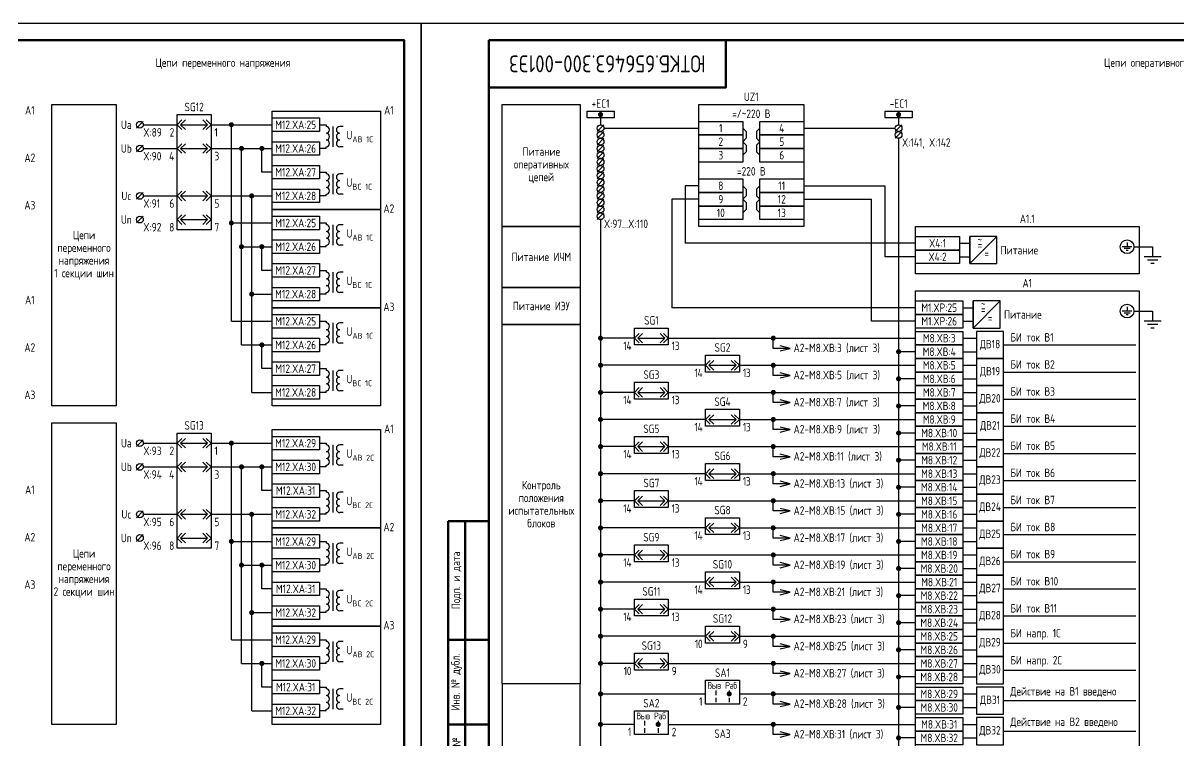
# Model space of a CAD drawing. Header units: millimetres. Extents: x -1245 to 5086, y -99 to 618.
# Drawn here: x 302.5 to 643.8, y 85.1 to 297 of the extents above; entities that cross this region are included whole.
import ezdxf

# ---------------------------------------------------------------- set-up
doc = ezdxf.new("R2010")
doc.units = ezdxf.units.MM
doc.styles.add('Gost_type_A', font='GOST_A.TTF')

# ---------------------------------------------------------------- blocks, each defined once
blk = doc.blocks.new('Формат_А3')
blk.add_lwpolyline([(-420, 297), (0, 297), (0, 0), (-420, 0)], close=True)
at = {"lineweight": 50}
blk.add_lwpolyline([(-400, 292), (-5, 292), (-5, 5), (-400, 5)], close=True, dxfattribs=at)
blk = doc.blocks.new('Штамп угловой верхний')
at = {"lineweight": 50}
blk.add_lwpolyline([(0, 0), (70, 0), (70, -14), (0, -14)], close=True, dxfattribs=at)
blk = doc.blocks.new('Штамп левый нижний')
at = {"lineweight": 50}
for points in [[(-12, 145), (-7, 145), (-7, 110), (-12, 110)], [(-7, 145), (0, 145), (0, 110), (-7, 110)], [(-12, 110), (-7, 110), (-7, 85), (-12, 85)], [(-7, 110), (0, 110), (0, 85), (-7, 85)], [(-12, 85), (-7, 85), (-7, 60), (-12, 60)], [(-7, 85), (0, 85), (0, 60), (-7, 60)], [(-12, 60), (-7, 60), (-7, 25), (-12, 25)], [(-7, 60), (0, 60), (0, 25), (-7, 25)], [(-12, 25), (-7, 25), (-7, 0), (-12, 0)], [(-7, 25), (0, 25), (0, 0), (-7, 0)]]:
    blk.add_lwpolyline(points, close=True, dxfattribs=at)
at = {"char_height": 2.5, "attachment_point": 5, "rotation": 90, "style": 'Gost_type_A'}
for s, insert, width in [('Подп. и дата', (-9.5, 127.5), 35), ('Инв. № дубл.', (-9.5, 97.5), 25), ('Взам. инв. №', (-9.5, 72.5), 25), ('Подп. и дата', (-9.5, 42.5), 35), ('Инв. N подл.', (-9.5, 12.5), 25)]:
    blk.add_mtext(s, dxfattribs=dict(at, insert=insert, width=width))
blk = doc.blocks.new('БИ_разъем')
for p, q in [((0, 0), (1.41, 1.41)), ((0, 0), (1.41, 1.41)), ((0, 0), (1.41, -1.41)), ((0, 0), (1.41, -1.41)), ((1, 0), (2.41, 1.41)), ((1, 0), (2.41, -1.41)), ((1, 0), (9, 0)), ((9, 0), (7.59, 1.41)), ((9, 0), (7.59, -1.41)), ((10, 0), (8.59, 1.41)), ((10, 0), (8.59, 1.41)), ((10, 0), (8.59, -1.41)), ((10, 0), (8.59, -1.41))]:
    blk.add_line(p, q)
blk = doc.blocks.new('POINT')
at = {"const_width": 0.75}
blk.add_lwpolyline([(-0.375, 0, 1), (0.375, 0, 1)], format="xyb", close=True, dxfattribs=at)
blk = doc.blocks.new('Шинка')
blk.add_lwpolyline([(-4, 1), (4, 1), (4, -1), (-4, -1)], close=True)
blk.add_blockref('POINT', (0, 0))
blk = doc.blocks.new('Переключатель_положение')
for p, q in [((2, 1), (2, -0.34)), ((2, -1.14), (2, -2.49))]:
    blk.add_line(p, q)

msp = doc.modelspace()

# ---------------------------------------------------------------- linework, layer by layer
for p, q in [((473, 270), (473, 267)), ((561, 270), (561, 267)), ((338, 268), (336, 266)), ((338, 267), (348, 267)), ((358, 267), (376, 267)), ((364, 209), (364, 267)), ((474, 267), (472, 265)), ((562, 267), (560, 265)), ((474, 265), (472, 263)), ((474, 263), (472, 261)), ((474, 266), (502, 266)), ((533, 266), (560, 266)), ((562, 265), (560, 263)), ((561, 263), (561, 11)), ((338, 261), (336, 259)), ((338, 260), (348, 260)), ((358, 260), (376, 260)), ((367, 202), (367, 260)), ((373, 253), (373, 260)), ((474, 261), (472, 259)), ((474, 259), (472, 257)), ((474, 257), (472, 255)), ((376, 253), (373, 253)), ((474, 255), (472, 253)), ((474, 253), (472, 251)), ((474, 251), (472, 249)), ((338, 247), (336, 245)), ((338, 246), (348, 246)), ((358, 246), (376, 246)), ((370, 188), (370, 246)), ((474, 249), (472, 247)), ((474, 247), (472, 245)), ((502, 249), (498, 249)), ((498, 249), (498, 232)), ((533, 249), (557, 249)), ((557, 228), (557, 249)), ((474, 245), (472, 243)), ((474, 243), (472, 241)), ((494, 245), (494, 213)), ((502, 245), (494, 245)), ((533, 245), (553, 245)), ((553, 209), (553, 245)), ((338, 240), (336, 238)), ((474, 241), (472, 239)), ((473, 239), (473, 11)), ((364, 238), (376, 238)), ((582, 226), (582, 234)), ((582, 226), (590, 234)), ((367, 231), (376, 231)), ((373, 224), (373, 231)), ((566, 232), (498, 232)), ((630.48, 231), (636, 231)), ((566, 228), (557, 228)), ((376, 224), (373, 224)), ((370, 217), (376, 217)), ((583, 207), (583, 215)), ((583, 207), (591, 215)), ((566, 213), (494, 213)), ((630.48, 212), (636, 212)), ((364, 209), (376, 209)), ((566, 209), (553, 209)), ((367, 202), (376, 202)), ((373, 195), (373, 202)), ((483, 204), (473, 204)), ((493, 204), (566, 204)), ((524, 201), (524, 204)), ((580, 204), (584, 204)), ((592, 202), (631, 202)), ((529, 201), (524, 201)), ((566, 200), (561, 200)), ((580, 200), (584, 200)), ((376, 195), (373, 195)), ((504, 196), (473, 196)), ((514, 196), (566, 196)), ((524, 193), (524, 196)), ((580, 196), (584, 196)), ((529, 193), (524, 193)), ((566, 192), (561, 192)), ((580, 192), (584, 192)), ((592, 194), (631, 194)), ((370, 188), (376, 188)), ((483, 188), (473, 188)), ((493, 188), (566, 188)), ((524, 185), (524, 188)), ((580, 188), (584, 188)), ((529, 185), (524, 185)), ((592, 186), (631, 186)), ((566, 184), (561, 184)), ((580, 184), (584, 184)), ((504, 180), (473, 180)), ((514, 180), (566, 180)), ((524, 177), (524, 180)), ((580, 180), (584, 180)), ((592, 178), (631, 178)), ((529, 177), (524, 177)), ((566, 176), (561, 176)), ((580, 176), (584, 176)), ((338, 174), (336, 172)), ((338, 173), (348, 173)), ((358, 173), (376, 173)), ((364, 115), (364, 173)), ((483, 172), (473, 172)), ((493, 172), (566, 172)), ((524, 169), (524, 172)), ((580, 172), (584, 172)), ((529, 169), (524, 169)), ((566, 168), (561, 168)), ((580, 168), (584, 168)), ((592, 170), (631, 170)), ((338, 167), (336, 165)), ((338, 166), (348, 166)), ((358, 166), (376, 166)), ((367, 108), (367, 166)), ((373, 159), (373, 166)), ((504, 164), (473, 164)), ((514, 164), (566, 164)), ((524, 161), (524, 164)), ((580, 164), (584, 164)), ((529, 161), (524, 161)), ((592, 162), (631, 162)), ((376, 159), (373, 159)), ((566, 160), (561, 160)), ((580, 160), (584, 160)), ((483, 156), (473, 156)), ((493, 156), (566, 156)), ((524, 153), (524, 156)), ((580, 156), (584, 156)), ((592, 154), (631, 154)), ((338, 153), (336, 151)), ((338, 152), (348, 152)), ((358, 152), (376, 152)), ((370, 94), (370, 152)), ((529, 153), (524, 153)), ((566, 152), (561, 152)), ((580, 152), (584, 152)), ((504, 148), (473, 148)), ((514, 148), (566, 148)), ((524, 145), (524, 148)), ((580, 148), (584, 148)), ((338, 146), (336, 144)), ((364, 144), (376, 144)), ((529, 145), (524, 145)), ((566, 144), (561, 144)), ((580, 144), (584, 144)), ((592, 146), (631, 146)), ((483, 140), (473, 140)), ((493, 140), (566, 140)), ((524, 137), (524, 140)), ((580, 140), (584, 140)), ((367, 137), (376, 137)), ((373, 130), (373, 137)), ((529, 137), (524, 137)), ((592, 138), (631, 138)), ((566, 136), (561, 136)), ((580, 136), (584, 136)), ((376, 130), (373, 130)), ((504, 132), (473, 132)), ((514, 132), (566, 132)), ((524, 129), (524, 132)), ((580, 132), (584, 132)), ((592, 130), (631, 130)), ((529, 129), (524, 129)), ((566, 128), (561, 128)), ((580, 128), (584, 128)), ((370, 123), (376, 123)), ((483, 124), (473, 124)), ((493, 124), (566, 124)), ((524, 121), (524, 124)), ((580, 124), (584, 124)), ((529, 121), (524, 121)), ((566, 120), (561, 120)), ((580, 120), (584, 120)), ((592, 122), (631, 122)), ((364, 115), (376, 115)), ((504, 116), (473, 116)), ((514, 116), (566, 116)), ((524, 113), (524, 116)), ((529, 113), (524, 113)), ((580, 116), (584, 116)), ((592, 114), (631, 114)), ((566, 112), (561, 112)), ((580, 112), (584, 112)), ((367, 108), (376, 108)), ((373, 101), (373, 108)), ((483, 108), (473, 108)), ((493, 108), (566, 108)), ((524, 105), (524, 108)), ((580, 108), (584, 108)), ((592, 106), (631, 106)), ((529, 105), (524, 105)), ((566, 104), (561, 104)), ((580, 104), (584, 104)), ((376, 101), (373, 101)), ((473, 99), (504, 99)), ((514, 99), (566, 99)), ((524, 96), (524, 99)), ((580, 99), (584, 99)), ((529, 96), (524, 96)), ((592, 97), (631, 97)), ((370, 94), (376, 94)), ((566, 95), (561, 95)), ((580, 95), (584, 95)), ((483, 90), (473, 90)), ((493, 90), (566, 90)), ((524, 87), (524, 90)), ((580, 90), (584, 90)), ((529, 87), (524, 87)), ((566, 86), (561, 86)), ((580, 86), (584, 86)), ((592, 88), (631, 88))]:
    msp.add_line(p, q)
at = {"ltscale": 4}
for p, q in [((390, 267), (392, 267)), ((392, 267), (392, 266.5)), ((392, 267), (392, 266.5)), ((394, 266.5), (394, 262.5)), ((397, 266.5), (396, 266.5)), ((394, 264.5), (394, 260.5)), ((392, 260), (390, 260)), ((392, 260), (392, 260.5)), ((397, 260.5), (396, 260.5)), ((390, 253), (392, 253)), ((392, 253), (392, 252.5)), ((392, 253), (392, 252.5)), ((394, 252.5), (394, 248.5)), ((394, 250.5), (394, 246.5)), ((397, 252.5), (396, 252.5)), ((392, 246), (390, 246)), ((392, 246), (392, 246.5)), ((397, 246.5), (396, 246.5)), ((390, 238), (392, 238)), ((392, 238), (392, 237.5)), ((392, 238), (392, 237.5)), ((394, 237.5), (394, 233.5)), ((394, 235.5), (394, 231.5)), ((397, 237.5), (396, 237.5)), ((392, 231), (390, 231)), ((392, 231), (392, 231.5)), ((397, 231.5), (396, 231.5)), ((579, 232), (582, 232)), ((579, 228), (582, 228)), ((390, 224), (392, 224)), ((392, 224), (392, 223.5)), ((392, 224), (392, 223.5)), ((394, 223.5), (394, 219.5)), ((397, 223.5), (396, 223.5)), ((394, 221.5), (394, 217.5)), ((392, 217), (390, 217)), ((392, 217), (392, 217.5)), ((397, 217.5), (396, 217.5)), ((580, 213), (583, 213)), ((390, 209), (392, 209)), ((392, 209), (392, 208.5)), ((392, 209), (392, 208.5)), ((394, 208.5), (394, 204.5)), ((397, 208.5), (396, 208.5)), ((580, 209), (583, 209)), ((394, 206.5), (394, 202.5)), ((392, 202), (390, 202)), ((392, 202), (392, 202.5)), ((397, 202.5), (396, 202.5)), ((390, 195), (392, 195)), ((392, 195), (392, 194.5)), ((392, 195), (392, 194.5)), ((394, 194.5), (394, 190.5)), ((394, 192.5), (394, 188.5)), ((397, 194.5), (396, 194.5)), ((392, 188), (390, 188)), ((392, 188), (392, 188.5)), ((397, 188.5), (396, 188.5)), ((390, 173), (392, 173)), ((392, 173), (392, 172.5)), ((392, 173), (392, 172.5)), ((394, 172.5), (394, 168.5)), ((397, 172.5), (396, 172.5)), ((394, 170.5), (394, 166.5)), ((392, 166), (390, 166)), ((392, 166), (392, 166.5)), ((397, 166.5), (396, 166.5)), ((390, 159), (392, 159)), ((392, 159), (392, 158.5)), ((392, 159), (392, 158.5)), ((394, 158.5), (394, 154.5)), ((397, 158.5), (396, 158.5)), ((394, 156.5), (394, 152.5)), ((392, 152), (390, 152)), ((392, 152), (392, 152.5)), ((397, 152.5), (396, 152.5)), ((390, 144), (392, 144)), ((392, 144), (392, 143.5)), ((392, 144), (392, 143.5)), ((394, 143.5), (394, 139.5)), ((397, 143.5), (396, 143.5)), ((394, 141.5), (394, 137.5)), ((392, 137), (390, 137)), ((392, 137), (392, 137.5)), ((397, 137.5), (396, 137.5)), ((390, 130), (392, 130)), ((392, 130), (392, 129.5)), ((392, 130), (392, 129.5)), ((394, 129.5), (394, 125.5)), ((394, 127.5), (394, 123.5)), ((397, 129.5), (396, 129.5)), ((392, 123), (390, 123)), ((392, 123), (392, 123.5)), ((397, 123.5), (396, 123.5)), ((390, 115), (392, 115)), ((392, 115), (392, 114.5)), ((392, 115), (392, 114.5)), ((394, 114.5), (394, 110.5)), ((397, 114.5), (396, 114.5)), ((394, 112.5), (394, 108.5)), ((392, 108), (390, 108)), ((392, 108), (392, 108.5)), ((397, 108.5), (396, 108.5)), ((390, 101), (392, 101)), ((392, 101), (392, 100.5)), ((392, 101), (392, 100.5)), ((394, 100.5), (394, 96.5)), ((397, 100.5), (396, 100.5)), ((394, 98.5), (394, 94.5)), ((392, 94), (390, 94)), ((392, 94), (392, 94.5)), ((397, 94.5), (396, 94.5))]:
    msp.add_line(p, q, dxfattribs=at)
at = {"ltscale": 4.32}
for p, q in [((628.46, 232.28), (628.46, 231)), ((629.89, 231), (627.04, 231)), ((629.32, 230.43), (627.61, 230.43)), ((628.75, 229.86), (628.18, 229.86)), ((636, 231), (636, 228)), ((638.5, 228), (633.5, 228)), ((637.5, 227), (634.5, 227)), ((636.5, 226), (635.5, 226)), ((629.89, 212), (627.04, 212)), ((628.46, 213.28), (628.46, 212)), ((636, 212), (636, 209)), ((629.32, 211.43), (627.61, 211.43)), ((628.75, 210.86), (628.18, 210.86)), ((638.5, 209), (633.5, 209)), ((637.5, 208), (634.5, 208)), ((636.5, 207), (635.5, 207))]:
    msp.add_line(p, q, dxfattribs=at)
for points in [[(330, 184), (311, 184), (311, 273), (330, 273)], [(467, 237), (444, 237), (444, 273), (467, 273)], [(502, 273), (533, 273), (533, 237), (502, 237)], [(348, 270), (358, 270), (358, 236), (348, 236)], [(376, 271), (408, 271), (408, 242), (376, 242)], [(376, 269), (390, 269), (390, 265), (376, 265)], [(502, 268), (515, 268), (515, 264), (502, 264)], [(520, 268), (533, 268), (533, 264), (520, 264)], [(502, 264), (515, 264), (515, 260), (502, 260)], [(520, 264), (533, 264), (533, 260), (520, 260)], [(376, 262), (390, 262), (390, 258), (376, 258)], [(502, 260), (515, 260), (515, 256), (502, 256)], [(520, 260), (533, 260), (533, 256), (520, 256)], [(376, 255), (390, 255), (390, 251), (376, 251)], [(502, 251), (515, 251), (515, 247), (502, 247)], [(520, 251), (533, 251), (533, 247), (520, 247)], [(376, 248), (390, 248), (390, 244), (376, 244)], [(502, 247), (515, 247), (515, 243), (502, 243)], [(520, 247), (533, 247), (533, 243), (520, 243)], [(502, 243), (515, 243), (515, 239), (502, 239)], [(520, 243), (533, 243), (533, 239), (520, 239)], [(376, 242), (408, 242), (408, 213), (376, 213)], [(376, 240), (390, 240), (390, 236), (376, 236)], [(467, 219), (444, 219), (444, 237), (467, 237)], [(566, 237), (632, 237), (632, 223), (566, 223)], [(376, 233), (390, 233), (390, 229), (376, 229)], [(566, 234), (579, 234), (579, 230), (566, 230)], [(566, 230), (579, 230), (579, 226), (566, 226)], [(376, 226), (390, 226), (390, 222), (376, 222)], [(376, 219), (390, 219), (390, 215), (376, 215)], [(467, 208), (444, 208), (444, 219), (467, 219)], [(566, 218), (632, 218), (632, 9), (566, 9)], [(566, 215), (580, 215), (580, 211), (566, 211)], [(376, 213), (408, 213), (408, 184), (376, 184)], [(376, 211), (390, 211), (390, 207), (376, 207)], [(566, 211), (580, 211), (580, 207), (566, 207)], [(467, 102), (444, 102), (444, 208), (467, 208)], [(483, 207), (493, 207), (493, 202), (483, 202)], [(566, 206), (580, 206), (580, 202), (566, 202)], [(376, 204), (390, 204), (390, 200), (376, 200)], [(566, 202), (580, 202), (580, 198), (566, 198)], [(504, 199), (514, 199), (514, 194), (504, 194)], [(566, 198), (580, 198), (580, 194), (566, 194)], [(376, 197), (390, 197), (390, 193), (376, 193)], [(566, 194), (580, 194), (580, 190), (566, 190)], [(376, 190), (390, 190), (390, 186), (376, 186)], [(483, 191), (493, 191), (493, 186), (483, 186)], [(566, 190), (580, 190), (580, 186), (566, 186)], [(566, 186), (580, 186), (580, 182), (566, 182)], [(504, 183), (514, 183), (514, 178), (504, 178)], [(566, 182), (580, 182), (580, 178), (566, 178)], [(330, 90), (311, 90), (311, 179), (330, 179)], [(566, 178), (580, 178), (580, 174), (566, 174)], [(348, 176), (358, 176), (358, 142), (348, 142)], [(376, 177), (408, 177), (408, 148), (376, 148)], [(376, 175), (390, 175), (390, 171), (376, 171)], [(483, 175), (493, 175), (493, 170), (483, 170)], [(566, 174), (580, 174), (580, 170), (566, 170)], [(376, 168), (390, 168), (390, 164), (376, 164)], [(566, 170), (580, 170), (580, 166), (566, 166)], [(504, 167), (514, 167), (514, 162), (504, 162)], [(566, 166), (580, 166), (580, 162), (566, 162)], [(376, 161), (390, 161), (390, 157), (376, 157)], [(566, 162), (580, 162), (580, 158), (566, 158)], [(483, 159), (493, 159), (493, 154), (483, 154)], [(566, 158), (580, 158), (580, 154), (566, 154)], [(376, 154), (390, 154), (390, 150), (376, 150)], [(566, 154), (580, 154), (580, 150), (566, 150)], [(504, 151), (514, 151), (514, 146), (504, 146)], [(376, 148), (408, 148), (408, 119), (376, 119)], [(566, 150), (580, 150), (580, 146), (566, 146)], [(376, 146), (390, 146), (390, 142), (376, 142)], [(566, 146), (580, 146), (580, 142), (566, 142)], [(483, 143), (493, 143), (493, 138), (483, 138)], [(566, 142), (580, 142), (580, 138), (566, 138)], [(376, 139), (390, 139), (390, 135), (376, 135)], [(566, 138), (580, 138), (580, 134), (566, 134)], [(504, 135), (514, 135), (514, 130), (504, 130)], [(566, 134), (580, 134), (580, 130), (566, 130)], [(376, 132), (390, 132), (390, 128), (376, 128)], [(566, 130), (580, 130), (580, 126), (566, 126)], [(483, 127), (493, 127), (493, 122), (483, 122)], [(376, 125), (390, 125), (390, 121), (376, 121)], [(566, 126), (580, 126), (580, 122), (566, 122)], [(566, 122), (580, 122), (580, 118), (566, 118)], [(376, 119), (408, 119), (408, 90), (376, 90)], [(376, 117), (390, 117), (390, 113), (376, 113)], [(504, 119), (514, 119), (514, 114), (504, 114)], [(566, 118), (580, 118), (580, 114), (566, 114)], [(566, 114), (580, 114), (580, 110), (566, 110)], [(376, 110), (390, 110), (390, 106), (376, 106)], [(483, 111), (493, 111), (493, 106), (483, 106)], [(566, 110), (580, 110), (580, 106), (566, 106)], [(566, 106), (580, 106), (580, 102), (566, 102)], [(376, 103), (390, 103), (390, 99), (376, 99)], [(504, 103), (514, 103), (514, 96), (504, 96)], [(467, 102), (444, 102), (444, 14), (467, 14)], [(566, 101), (580, 101), (580, 97), (566, 97)], [(376, 96), (390, 96), (390, 92), (376, 92)], [(566, 97), (580, 97), (580, 93), (566, 93)], [(483, 94), (493, 94), (493, 87), (483, 87)], [(566, 92), (580, 92), (580, 88), (566, 88)], [(566, 88), (580, 88), (580, 84), (566, 84)]]:
    msp.add_lwpolyline(points, close=True)
for points in [[(515, 266), (516, 265), (516, 263), (515, 262)], [(520, 266), (519, 265), (519, 263), (520, 262)], [(515, 262), (516, 261), (516, 259), (515, 258)], [(520, 262), (519, 261), (519, 259), (520, 258)], [(515, 249), (516, 248), (516, 246), (515, 245)], [(520, 249), (519, 248), (519, 246), (520, 245)], [(515, 245), (516, 244), (516, 242), (515, 241)], [(520, 245), (519, 244), (519, 242), (520, 241)], [(526, 200.25), (529, 201), (526, 201.75)], [(526, 192.25), (529, 193), (526, 193.75)], [(526, 184.25), (529, 185), (526, 185.75)], [(526, 176.25), (529, 177), (526, 177.75)], [(526, 168.25), (529, 169), (526, 169.75)], [(526, 160.25), (529, 161), (526, 161.75)], [(526, 152.25), (529, 153), (526, 153.75)], [(526, 144.25), (529, 145), (526, 145.75)], [(526, 136.25), (529, 137), (526, 137.75)], [(526, 128.25), (529, 129), (526, 129.75)], [(526, 120.25), (529, 121), (526, 121.75)], [(526, 112.25), (529, 113), (526, 113.75)], [(526, 104.25), (529, 105), (526, 105.75)], [(526, 95.25), (529, 96), (526, 96.75)], [(526, 86.25), (529, 87), (526, 87.75)]]:
    msp.add_lwpolyline(points)
at = {"ltscale": 4}
for points in [[(582, 226), (590, 226), (590, 234), (582, 234)], [(583, 207), (591, 207), (591, 215), (583, 215)], [(584, 198), (592, 198), (592, 206), (584, 206)], [(584, 190), (592, 190), (592, 198), (584, 198)], [(584, 182), (592, 182), (592, 190), (584, 190)], [(584, 174), (592, 174), (592, 182), (584, 182)], [(584, 166), (592, 166), (592, 174), (584, 174)], [(584, 158), (592, 158), (592, 166), (584, 166)], [(584, 150), (592, 150), (592, 158), (584, 158)], [(584, 142), (592, 142), (592, 150), (584, 150)], [(584, 134), (592, 134), (592, 142), (584, 142)], [(584, 126), (592, 126), (592, 134), (584, 134)], [(584, 118), (592, 118), (592, 126), (584, 126)], [(584, 110), (592, 110), (592, 118), (584, 118)], [(584, 102), (592, 102), (592, 110), (584, 110)], [(584, 93), (592, 93), (592, 101), (584, 101)], [(584, 84), (592, 84), (592, 92), (584, 92)]]:
    msp.add_lwpolyline(points, close=True, dxfattribs=at)
for centre, radius in [((337, 267), 1), ((473, 266), 1), ((561, 266), 1), ((473, 264), 1), ((473, 262), 1), ((561, 264), 1), ((337, 260), 1), ((473, 260), 1), ((473, 258), 1), ((473, 256), 1), ((473, 254), 1), ((473, 252), 1), ((473, 250), 1), ((337, 246), 1), ((473, 248), 1), ((473, 246), 1), ((473, 244), 1), ((473, 242), 1), ((337, 239), 1), ((473, 240), 1), ((628.46, 231), 2.02), ((628.46, 212), 2.02), ((337, 173), 1), ((337, 166), 1), ((337, 152), 1), ((337, 145), 1)]:
    msp.add_circle(centre, radius)
for centre, start, end in [((392, 265.5), 270, 90), ((396, 265.5), 90, 270), ((396, 265.5), 90, 270), ((392, 263.5), 270, 90), ((396, 263.5), 90, 270), ((396, 263.5), 90, 270), ((392, 261.5), 270, 90), ((396, 261.5), 90, 270), ((392, 251.5), 270, 90), ((392, 249.5), 270, 90), ((396, 251.5), 90, 270), ((396, 251.5), 90, 270), ((396, 249.5), 90, 270), ((396, 249.5), 90, 270), ((392, 247.5), 270, 90), ((396, 247.5), 90, 270), ((392, 236.5), 270, 90), ((392, 234.5), 270, 90), ((396, 236.5), 90, 270), ((396, 236.5), 90, 270), ((396, 234.5), 90, 270), ((396, 234.5), 90, 270), ((392, 232.5), 270, 90), ((396, 232.5), 90, 270), ((392, 222.5), 270, 90), ((396, 222.5), 90, 270), ((396, 222.5), 90, 270), ((392, 220.5), 270, 90), ((392, 218.5), 270, 90), ((396, 220.5), 90, 270), ((396, 220.5), 90, 270), ((396, 218.5), 90, 270), ((392, 207.5), 270, 90), ((396, 207.5), 90, 270), ((396, 207.5), 90, 270), ((392, 205.5), 270, 90), ((396, 205.5), 90, 270), ((396, 205.5), 90, 270), ((392, 203.5), 270, 90), ((396, 203.5), 90, 270), ((392, 193.5), 270, 90), ((392, 191.5), 270, 90), ((396, 193.5), 90, 270), ((396, 193.5), 90, 270), ((396, 191.5), 90, 270), ((396, 191.5), 90, 270), ((392, 189.5), 270, 90), ((396, 189.5), 90, 270), ((392, 171.5), 270, 90), ((396, 171.5), 90, 270), ((396, 171.5), 90, 270), ((392, 169.5), 270, 90), ((392, 167.5), 270, 90), ((396, 169.5), 90, 270), ((396, 169.5), 90, 270), ((396, 167.5), 90, 270), ((392, 157.5), 270, 90), ((396, 157.5), 90, 270), ((396, 157.5), 90, 270), ((392, 155.5), 270, 90), ((392, 153.5), 270, 90), ((396, 155.5), 90, 270), ((396, 155.5), 90, 270), ((396, 153.5), 90, 270), ((392, 142.5), 270, 90), ((396, 142.5), 90, 270), ((396, 142.5), 90, 270), ((392, 140.5), 270, 90), ((396, 140.5), 90, 270), ((396, 140.5), 90, 270), ((392, 138.5), 270, 90), ((396, 138.5), 90, 270), ((392, 128.5), 270, 90), ((392, 126.5), 270, 90), ((396, 128.5), 90, 270), ((396, 128.5), 90, 270), ((396, 126.5), 90, 270), ((396, 126.5), 90, 270), ((392, 124.5), 270, 90), ((396, 124.5), 90, 270), ((392, 113.5), 270, 90), ((396, 113.5), 90, 270), ((396, 113.5), 90, 270), ((392, 111.5), 270, 90), ((392, 109.5), 270, 90), ((396, 111.5), 90, 270), ((396, 111.5), 90, 270), ((396, 109.5), 90, 270), ((392, 99.5), 270, 90), ((396, 99.5), 90, 270), ((396, 99.5), 90, 270), ((392, 97.5), 270, 90), ((392, 95.5), 270, 90), ((396, 97.5), 90, 270), ((396, 97.5), 90, 270), ((396, 95.5), 90, 270)]:
    msp.add_arc(centre, 1, start, end, dxfattribs=at)

# ---------------------------------------------------------------- block references
for name, p in [('Формат_А3', (420, 0)), ('Формат_А3', (840, 0)), ('Штамп угловой верхний', (440, 292)), ('Шинка', (473, 270)), ('Шинка', (561, 270)), ('БИ_разъем', (348, 267)), ('POINT', (364, 267)), ('БИ_разъем', (348, 260)), ('POINT', (367, 260)), ('POINT', (373, 260)), ('БИ_разъем', (348, 246)), ('POINT', (370, 246)), ('БИ_разъем', (348, 239)), ('POINT', (364, 238)), ('POINT', (367, 231)), ('POINT', (373, 231)), ('POINT', (370, 217)), ('POINT', (473, 204)), ('БИ_разъем', (483, 204)), ('POINT', (373, 202)), ('POINT', (561, 200)), ('POINT', (473, 196)), ('БИ_разъем', (504, 196)), ('POINT', (561, 192)), ('POINT', (473, 188)), ('БИ_разъем', (483, 188)), ('POINT', (561, 184)), ('БИ_разъем', (504, 180)), ('POINT', (473, 180)), ('БИ_разъем', (348, 173)), ('POINT', (561, 176)), ('POINT', (364, 173)), ('POINT', (473, 172)), ('БИ_разъем', (483, 172)), ('БИ_разъем', (348, 166)), ('POINT', (561, 168)), ('POINT', (367, 166)), ('POINT', (373, 166)), ('POINT', (473, 164)), ('БИ_разъем', (504, 164)), ('POINT', (561, 160)), ('БИ_разъем', (483, 156)), ('POINT', (473, 156)), ('БИ_разъем', (348, 152)), ('POINT', (370, 152)), ('POINT', (561, 152)), ('Штамп левый нижний', (440, 5)), ('POINT', (473, 148)), ('БИ_разъем', (504, 148)), ('БИ_разъем', (348, 145)), ('POINT', (364, 144)), ('POINT', (561, 144)), ('POINT', (473, 140)), ('БИ_разъем', (483, 140)), ('POINT', (367, 137)), ('POINT', (373, 137)), ('POINT', (561, 136)), ('БИ_разъем', (504, 132)), ('POINT', (473, 132)), ('POINT', (561, 128)), ('POINT', (370, 123)), ('POINT', (473, 124)), ('БИ_разъем', (483, 124)), ('POINT', (561, 120)), ('POINT', (473, 116)), ('БИ_разъем', (504, 116)), ('POINT', (561, 112)), ('БИ_разъем', (483, 108)), ('POINT', (373, 108)), ('POINT', (473, 108)), ('POINT', (561, 104)), ('POINT', (473, 99)), ('Переключатель_положение', (505, 99)), ('POINT', (511, 99)), ('Переключатель_положение', (509, 99)), ('POINT', (561, 95)), ('POINT', (473, 90)), ('Переключатель_положение', (484, 90)), ('POINT', (490, 90)), ('Переключатель_положение', (488, 90)), ('POINT', (561, 86))]:
    msp.add_blockref(name, p)
at = {"xscale": -1}
for p in [(524, 204), (524, 196), (524, 188), (524, 180), (524, 172), (524, 164), (524, 156), (524, 148), (524, 140), (524, 132), (524, 124), (524, 116), (524, 108), (524, 99), (524, 90)]:
    msp.add_blockref('POINT', p, dxfattribs=at)
at = {"rotation": 180}
for p in [(524, 204), (524, 196), (524, 188), (524, 180), (524, 172), (524, 164), (524, 156), (524, 148), (524, 140), (524, 132), (524, 124), (524, 116), (524, 108), (524, 99), (524, 90)]:
    msp.add_blockref('POINT', p, dxfattribs=at)

# ---------------------------------------------------------------- texts
at = {"insert": (475, 285), "char_height": 5, "width": 70, "attachment_point": 5, "rotation": 180, "style": 'Gost_type_A'}
msp.add_mtext('ЮТКБ.656463.300-001Э3', dxfattribs=at)
at = {"char_height": 2.5, "style": 'Gost_type_A'}
for s, insert, width, attachment_point, line_spacing_factor in [('Цепи переменного напряжения', (361.5, 285), 107, 5, 0.9), ('Цепи оперативного тока', (637.5, 285), 395, 5, 0.9), ('UZ1', (517.5, 274), 31, 8, 0.9), ('SG12', (353, 271), 10, 8, 0.9), ('A1', (304.5, 270), 35, 8, 0.9), ('A1', (410.5, 270), 35, 8, 0.9), ('=/~220 В', (517.5, 269), 31, 8, 0.9), ('Ua', (333, 267), 7, 5, 0.9), ('X:89', (338, 266), 10, 1, 0.9), ('{\\T0.9;2}', (347, 266), 5, 3, 0.9), ('{\\T0.9;1}', (359, 266), 5, 1, 0.9), ('X:141, X:142', (562, 263), 16, 1, 0.9), ('Ub', (333, 260), 7, 5, 0.9), ('Питание оперативных цепей', (455.5, 255), 23, 5, 0.9), ('A2', (304.5, 256), 35, 8, 0.9), ('X:90', (338, 259), 10, 1, 0.9), ('{\\T0.9;4}', (347, 259), 5, 3, 0.9), ('{\\T0.9;3}', (359, 259), 5, 1, 0.9), ('=220 В', (517.5, 252), 31, 8, 0.9), ('Uc', (333, 246), 7, 5, 0.9), ('A3', (304.5, 242), 35, 8, 0.9), ('X:91', (338, 245), 10, 1, 0.9), ('{\\T0.9;6}', (347, 245), 5, 3, 0.9), ('{\\T0.9;5}', (359, 245), 5, 1, 0.9), ('A2', (410.5, 241), 35, 8, 0.9), ('Un', (333, 239), 7, 5, 0.9), ('X:97...X:110', (474, 239), 16, 1, 0.9), ('A1.1', (599, 238), 66, 8, 0.9), ('Цепи переменного напряжения\\P1 секции шин', (320.5, 228.5), 19, 5, 0.9), ('X:92', (338, 238), 10, 1, 0.9), ('{\\T0.9;8}', (347, 238), 5, 3, 0.9), ('{\\T0.9;7}', (359, 238), 5, 1, 0.9), ('Питание ИЧМ', (455.5, 228), 23, 5, 0.9), ('A1', (599, 219), 66, 8, 0.9), ('A1', (304.5, 214), 35, 8, 0.9), ('A3', (410.5, 212), 35, 8, 0.9), ('Питание ИЭУ', (455.5, 213.5), 23, 5, 0.9), ('SG1', (488, 208), 10, 8, 0.9), ('A2', (304.5, 200), 35, 8, 0.9), ('{\\T0.9;14}', (482, 203), 5, 3, 0.9), ('{\\T0.9;13}', (494, 203), 5, 1, 0.9), ('SG2', (509, 200), 10, 8, 0.9), ('A2-M8.XВ:3 (лист 3)', (530, 201), 31, 4, 0.8), ('SG3', (488, 192), 10, 8, 0.9), ('{\\T0.9;14}', (503, 195), 5, 3, 0.9), ('{\\T0.9;13}', (515, 195), 5, 1, 0.9), ('A2-M8.XВ:5 (лист 3)', (530, 193), 31, 4, 0.8), ('A3', (304.5, 186), 35, 8, 0.9), ('{\\T0.9;14}', (482, 187), 5, 3, 0.9), ('{\\T0.9;13}', (494, 187), 5, 1, 0.9), ('SG4', (509, 184), 10, 8, 0.9), ('A2-M8.XВ:7 (лист 3)', (530, 185), 31, 4, 0.8), ('SG13', (353, 177), 10, 8, 0.9), ('A1', (410.5, 176), 35, 8, 0.9), ('SG5', (488, 176), 10, 8, 0.9), ('{\\T0.9;14}', (503, 179), 5, 3, 0.9), ('{\\T0.9;13}', (515, 179), 5, 1, 0.9), ('A2-M8.XВ:9 (лист 3)', (530, 177), 31, 4, 0.8), ('Ua', (333, 173), 7, 5, 0.9), ('X:93', (338, 172), 10, 1, 0.9), ('{\\T0.9;2}', (347, 172), 5, 3, 0.9), ('{\\T0.9;1}', (359, 172), 5, 1, 0.9), ('{\\T0.9;14}', (482, 171), 5, 3, 0.9), ('{\\T0.9;13}', (494, 171), 5, 1, 0.9), ('A2-M8.XВ:11 (лист 3)', (530, 169), 31, 4, 0.8), ('Ub', (333, 166), 7, 5, 0.9), ('SG6', (509, 168), 10, 8, 0.9), ('X:94', (338, 165), 10, 1, 0.9), ('{\\T0.9;4}', (347, 165), 5, 3, 0.9), ('{\\T0.9;3}', (359, 165), 5, 1, 0.9), ('A1', (304.5, 158), 35, 8, 0.9), ('Контроль положения\\Pиспытательных блоков', (455.5, 155), 23, 5, 0.9), ('SG7', (488, 160), 10, 8, 0.9), ('{\\T0.9;14}', (503, 163), 5, 3, 0.9), ('{\\T0.9;13}', (515, 163), 5, 1, 0.9), ('A2-M8.XВ:13 (лист 3)', (530, 161), 31, 4, 0.8), ('{\\T0.9;14}', (482, 155), 5, 3, 0.9), ('{\\T0.9;13}', (494, 155), 5, 1, 0.9), ('SG8', (509, 152), 10, 8, 0.9), ('A2-M8.XВ:15 (лист 3)', (530, 153), 31, 4, 0.8), ('Uc', (333, 152), 7, 5, 0.9), ('X:95', (338, 151), 10, 1, 0.9), ('{\\T0.9;6}', (347, 151), 5, 3, 0.9), ('{\\T0.9;5}', (359, 151), 5, 1, 0.9), ('A2', (410.5, 147), 35, 8, 0.9), ('{\\T0.9;14}', (503, 147), 5, 3, 0.9), ('{\\T0.9;13}', (515, 147), 5, 1, 0.9), ('A2', (304.5, 144), 35, 8, 0.9), ('Un', (333, 145), 7, 5, 0.9), ('X:96', (338, 144), 10, 1, 0.9), ('{\\T0.9;8}', (347, 144), 5, 3, 0.9), ('{\\T0.9;7}', (359, 144), 5, 1, 0.9), ('SG9', (488, 144), 10, 8, 0.9), ('A2-M8.XВ:17 (лист 3)', (530, 145), 31, 4, 0.8), ('Цепи переменного напряжения\\P2 секции шин', (320.5, 134.5), 19, 5, 0.9), ('{\\T0.9;14}', (482, 139), 5, 3, 0.9), ('{\\T0.9;13}', (494, 139), 5, 1, 0.9), ('SG10', (509, 136), 10, 8, 0.9), ('A2-M8.XВ:19 (лист 3)', (530, 137), 31, 4, 0.8), ('A3', (304.5, 130), 35, 8, 0.9), ('SG11', (488, 128), 10, 8, 0.9), ('{\\T0.9;14}', (503, 131), 5, 3, 0.9), ('{\\T0.9;13}', (515, 131), 5, 1, 0.9), ('A2-M8.XВ:21 (лист 3)', (530, 129), 31, 4, 0.8), ('{\\T0.9;14}', (482, 123), 5, 3, 0.9), ('{\\T0.9;13}', (494, 123), 5, 1, 0.9), ('A3', (410.5, 118), 35, 8, 0.9), ('SG12', (509, 120), 10, 8, 0.9), ('A2-M8.XВ:23 (лист 3)', (530, 121), 31, 4, 0.8), ('SG13', (488, 112), 10, 8, 0.9), ('{\\T0.9;10}', (503, 115), 5, 3, 0.9), ('{\\T0.9;9}', (515, 115), 5, 1, 0.9), ('A2-M8.XВ:25 (лист 3)', (530, 113), 31, 4, 0.8), ('{\\T0.9;10}', (482, 107), 5, 3, 0.9), ('{\\T0.9;9}', (494, 107), 5, 1, 0.9), ('A2-M8.XВ:27 (лист 3)', (530, 105), 31, 4, 0.8), ('A2-M8.XВ:28 (лист 3)', (530, 96), 31, 4, 0.8), ('A2-M8.XВ:31 (лист 3)', (530, 87), 31, 4, 0.8)]:
    msp.add_mtext(s, dxfattribs=dict(at, insert=insert, width=width, attachment_point=attachment_point, line_spacing_factor=line_spacing_factor))
at = {"style": 'Gost_type_A'}
for s, insert, char_height, width, attachment_point in [('+EC1', (473, 272), 2.5, 10, 8), ('-EC1', (561, 272), 2.5, 10, 8), ('M12.XA:25', (383, 267), 2.5, 14, 5), ('1', (508.5, 266), 2.5, 13, 5), ('4', (526.5, 266), 2.5, 13, 5), ('\\A1;U{\\H0.7x;\\S^ AB 1C;}', (398, 263.5), 2.5, 12, 4), ('2', (508.5, 262), 2.5, 13, 5), ('5', (526.5, 262), 2.5, 13, 5), ('M12.XA:26', (382.99, 260), 2.5, 14.018, 5), ('3', (508.5, 258), 2.5, 13, 5), ('6', (526.5, 258), 2.5, 13, 5), ('M12.XA:27', (382.99, 253), 2.5, 14.018, 5), ('\\A1;U{\\H0.7x;\\S^ BC 1C;}', (398, 249.5), 2.5, 12, 4), ('8', (508.5, 249), 2.5, 13, 5), ('11', (526.5, 249), 2.5, 13, 5), ('M12.XA:28', (382.99, 246), 2.5, 14.018, 5), ('9', (508.5, 245), 2.5, 13, 5), ('12', (526.5, 245), 2.5, 13, 5), ('M12.XA:25', (383, 238), 2.5, 14, 5), ('10', (508.5, 241), 2.5, 13, 5), ('13', (526.5, 241), 2.5, 13, 5), ('\\A1;U{\\H0.7x;\\S^ AB 1C;}', (398, 234.5), 2.5, 12, 4), ('M12.XA:26', (382.99, 231), 2.5, 14.018, 5), ('X4:1', (572.5, 232), 2.5, 13, 5), ('~', (585, 233.03), 2.5, 2.7, 5), ('X4:2', (572.5, 228), 2.5, 13, 5), ('=', (585, 231.53), 2.5, 6, 5), ('=', (587, 229), 2.5, 6, 5), ('Питание', (596.67, 229.99), 2.5, 11.3452, 5), ('M12.XA:27', (382.99, 224), 2.5, 14.018, 5), ('\\A1;U{\\H0.7x;\\S^ BC 1C;}', (398, 220.5), 2.5, 12, 4), ('M12.XA:28', (382.99, 217), 2.5, 14.018, 5), ('M1.XP:25', (573, 213), 2.5, 13.9956, 5), ('~', (586, 214.03), 2.5, 2.7, 5), ('=', (586, 212.53), 2.5, 6, 5), ('Питание', (597.67, 210.99), 2.5, 11.3452, 5), ('M12.XA:25', (383, 209), 2.5, 14, 5), ('M1.XP:26', (573, 209), 2.5, 13.9956, 5), ('=', (588, 210), 2.5, 6, 5), ('\\A1;U{\\H0.7x;\\S^ AB 1C;}', (398, 205.5), 2.5, 12, 4), ('M8.XВ:3', (573, 204), 2.5, 14, 5), ('БИ ток В1', (594, 203), 2.5, 27.8465, 7), ('M12.XA:26', (382.99, 202), 2.5, 14.018, 5), ('ДВ18', (588, 202), 2.5, 7.9998, 5), ('M8.XВ:4', (573, 200), 2.5, 14, 5), ('M12.XA:27', (382.99, 195), 2.5, 14.018, 5), ('M8.XВ:5', (573, 196), 2.5, 14, 5), ('ДВ19', (588, 194), 2.5, 7.9998, 5), ('БИ ток В2', (594, 195), 2.5, 27.8465, 7), ('\\A1;U{\\H0.7x;\\S^ BC 1C;}', (398, 191.5), 2.5, 12, 4), ('M8.XВ:6', (573, 192), 2.5, 14, 5), ('M12.XA:28', (382.99, 188), 2.5, 14.018, 5), ('M8.XВ:7', (573, 188), 2.5, 14, 5), ('БИ ток В3', (594, 187), 2.5, 27.8465, 7), ('M8.XВ:8', (573, 184), 2.5, 14, 5), ('ДВ20', (588, 186), 2.5, 7.9998, 5), ('M8.XВ:9', (573, 180), 2.5, 14, 5), ('БИ ток В4', (594, 179), 2.5, 27.8465, 7), ('ДВ21', (588, 178), 2.5, 7.9998, 5), ('M12.XA:29', (382.99, 173), 2.5, 14.018, 5), ('M8.XВ:10', (573, 176), 2.5, 14, 5), ('\\A1;U{\\H0.7x;\\S^ AB 2C;}', (398, 169.5), 2.5, 12, 4), ('M8.XВ:11', (573, 172), 2.5, 14, 5), ('ДВ22', (588, 170), 2.5, 7.9998, 5), ('БИ ток В5', (594, 171), 2.5, 27.8465, 7), ('M12.XA:30', (382.99, 166), 2.5, 14.018, 5), ('M8.XВ:12', (573, 168), 2.5, 14, 5), ('M8.XВ:13', (573, 164), 2.5, 14, 5), ('БИ ток В6', (594, 163), 2.5, 27.8465, 7), ('M8.XВ:14', (573, 160), 2.5, 14, 5), ('ДВ23', (588, 162), 2.5, 7.9998, 5), ('M12.XA:31', (382.99, 159), 2.5, 14.018, 5), ('\\A1;U{\\H0.7x;\\S^ BC 2C;}', (398, 155.5), 2.5, 12, 4), ('M8.XВ:15', (573, 156), 2.5, 14, 5), ('БИ ток В7', (594, 155), 2.5, 27.8465, 7), ('ДВ24', (588, 154), 2.5, 7.9998, 5), ('M12.XA:32', (382.99, 152), 2.5, 14.018, 5), ('M8.XВ:16', (573, 152), 2.5, 14, 5), ('M8.XВ:17', (573, 148), 2.5, 14, 5), ('ДВ25', (588, 146), 2.5, 7.9998, 5), ('БИ ток В8', (594, 147), 2.5, 27.8465, 7), ('M12.XA:29', (382.99, 144), 2.5, 14.018, 5), ('M8.XВ:18', (573, 144), 2.5, 14, 5), ('\\A1;U{\\H0.7x;\\S^ AB 2C;}', (398, 140.5), 2.5, 12, 4), ('M8.XВ:19', (573, 140), 2.5, 14, 5), ('БИ ток В9', (594, 139), 2.5, 27.8465, 7), ('M12.XA:30', (382.99, 137), 2.5, 14.018, 5), ('M8.XВ:20', (573, 136), 2.5, 14, 5), ('ДВ26', (588, 138), 2.5, 7.9998, 5), ('M8.XВ:21', (573, 132), 2.5, 14, 5), ('БИ ток В10', (594, 131), 2.5, 27.8465, 7), ('M12.XA:31', (382.99, 130), 2.5, 14.018, 5), ('ДВ27', (588, 130), 2.5, 7.9998, 5), ('\\A1;U{\\H0.7x;\\S^ BC 2C;}', (398, 126.5), 2.5, 12, 4), ('M8.XВ:22', (573, 128), 2.5, 14, 5), ('M12.XA:32', (382.99, 123), 2.5, 14.018, 5), ('M8.XВ:23', (573, 124), 2.5, 14, 5), ('ДВ28', (588, 122), 2.5, 7.9998, 5), ('БИ ток В11', (594, 123), 2.5, 27.8465, 7), ('M8.XВ:24', (573, 120), 2.5, 14, 5), ('M12.XA:29', (382.99, 115), 2.5, 14.018, 5), ('M8.XВ:25', (573, 116), 2.5, 14, 5), ('БИ напр. 1С', (594, 115), 2.5, 27.8465, 7), ('\\A1;U{\\H0.7x;\\S^ AB 2C;}', (398, 111.5), 2.5, 12, 4), ('M8.XВ:26', (573, 112), 2.5, 14, 5), ('ДВ29', (588, 114), 2.5, 7.9998, 5), ('M12.XA:30', (382.99, 108), 2.5, 14.018, 5), ('M8.XВ:27', (573, 108), 2.5, 14, 5), ('БИ напр. 2С', (594, 107), 2.5, 27.8465, 7), ('SA1', (509, 104), 2.5, 10, 8), ('ДВ30', (588, 106), 2.5, 7.9998, 5), ('{\\T0.9;Выв}', (506.5, 101.5), 2, 5, 5), ('{\\T0.9;Раб}', (511.5, 101.5), 2, 5, 5), ('M8.XВ:28', (573, 104), 2.5, 14, 5), ('M12.XA:31', (382.99, 101), 2.5, 14.018, 5), ('\\A1;U{\\H0.7x;\\S^ BC 2C;}', (398, 97.5), 2.5, 12, 4), ('M8.XВ:29', (573, 99), 2.5, 14, 5), ('Действие на В1 введено', (594, 98), 2.5, 38, 7), ('SA2', (488, 95), 2.5, 10, 8), ('{\\T0.9;1}', (503, 98), 2.5, 5, 3), ('{\\T0.9;2}', (515, 98), 2.5, 5, 1), ('M8.XВ:30', (573, 95), 2.5, 14, 5), ('ДВ31', (588, 97), 2.5, 7.9998, 5), ('M12.XA:32', (382.99, 94), 2.5, 14.018, 5), ('{\\T0.9;Выв}', (485.5, 92.5), 2, 5, 5), ('{\\T0.9;Раб}', (490.5, 92.5), 2, 5, 5), ('{\\T0.9;1}', (482, 89), 2.5, 5, 3), ('{\\T0.9;2}', (494, 89), 2.5, 5, 1), ('M8.XВ:31', (573, 90), 2.5, 14, 5), ('ДВ32', (588, 88), 2.5, 7.9998, 5), ('Действие на В2 введено', (594, 89), 2.5, 37, 7), ('SA3', (509, 86), 2.5, 10, 8), ('M8.XВ:32', (573, 86), 2.5, 14, 5)]:
    msp.add_mtext(s, dxfattribs=dict(at, insert=insert, char_height=char_height, width=width, attachment_point=attachment_point))

doc.saveas('drawing.dxf')
